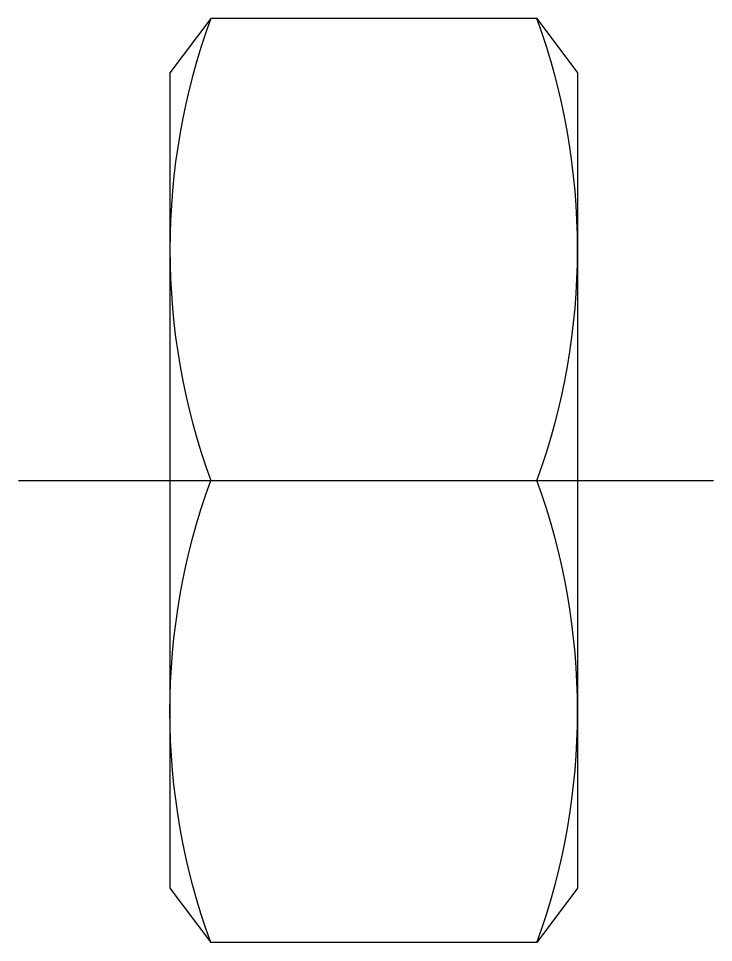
# Model space of a CAD drawing. Header units: millimetres. Extents: x 0 to 12.8, y 0 to 17.
import ezdxf

# ---------------------------------------------------------------- set-up
doc = ezdxf.new("R2010")
doc.units = ezdxf.units.MM
doc.layers.add('@.DM. THIẾT BỊ', color=7, linetype='Continuous')

# ---------------------------------------------------------------- blocks, each defined once
blk = doc.blocks.new('eku10')
at = {"color": 5}
blk.add_line((53937.853, -17418.724), (53931.853, -17418.724), dxfattribs=at)
blk.add_lwpolyline([(53937.853, -17401.724), (53938.603, -17402.724), (53938.603, -17417.724), (53937.853, -17418.724, 0.176471), (53937.853, -17410.224, 0.176471), (53937.853, -17401.724), (53931.853, -17401.724), (53931.103, -17402.724), (53931.103, -17417.724), (53931.853, -17418.724, -0.176471), (53931.853, -17410.224), (53937.853, -17410.224)], format="xyb", dxfattribs=at)
blk.add_arc((53943.519, -17405.974), 12.417, 159.984, 200.016, dxfattribs=at)
blk = doc.blocks.new('EKU 10')
at = {"layer": '@.DM. THIẾT BỊ', "color": 1}
blk.add_line((-6.537, 8.5), (6.25, 8.5), dxfattribs=at)
at = {"layer": '@.DM. THIẾT BỊ'}
blk.add_blockref('eku10', (-53934.853, 17418.724), dxfattribs=at)

msp = doc.modelspace()

# ---------------------------------------------------------------- block references
msp.add_blockref('EKU 10', (6.537, 0))

doc.saveas('drawing.dxf')
